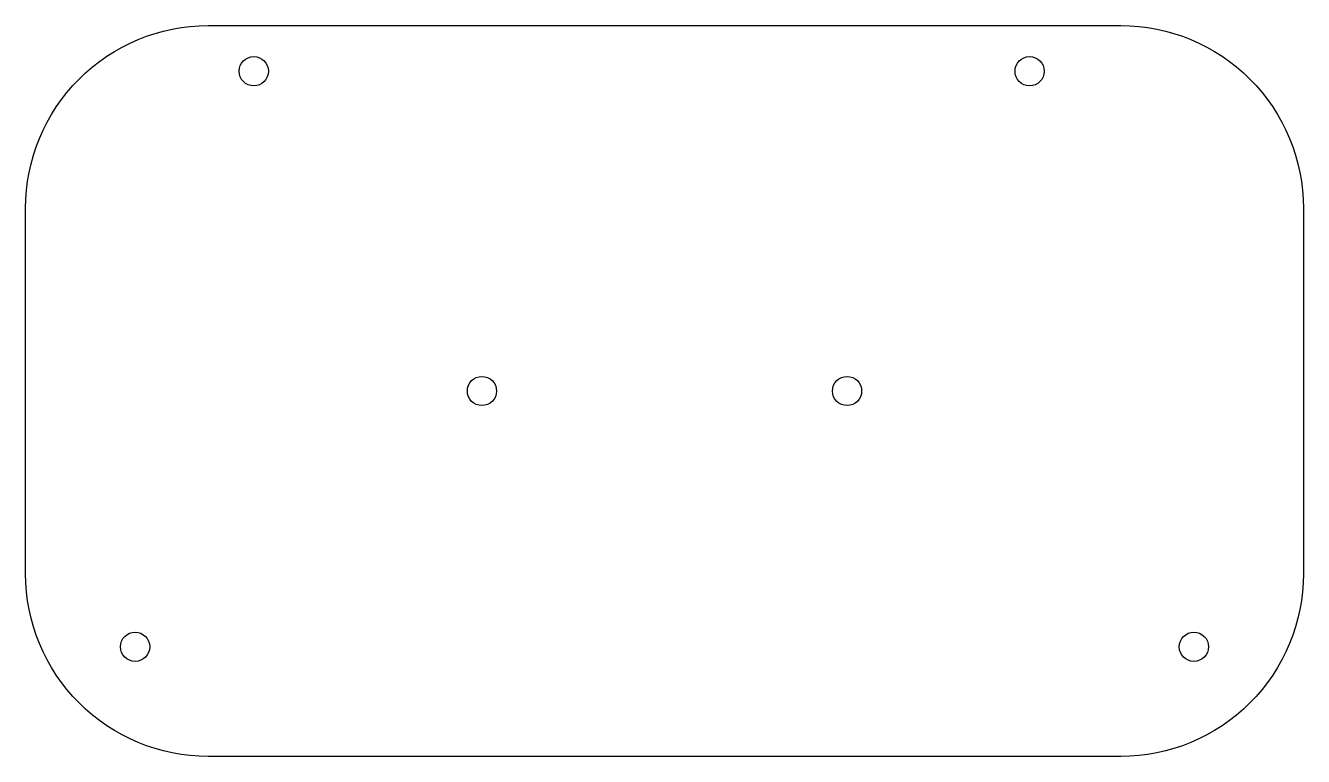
# Model space of a CAD drawing. Header units: inches. Extents: x 0 to 7, y 0 to 4.
import ezdxf

# ---------------------------------------------------------------- set-up
doc = ezdxf.new("R2010")
doc.units = ezdxf.units.IN
doc.layers.get('0').update_dxf_attribs({"linetype": 'CONTINUOUS'})

msp = doc.modelspace()

# ---------------------------------------------------------------- linework, layer by layer
msp.add_lwpolyline([(1, 0, -0.414214), (0, 1), (0, 3, -0.414214), (1, 4), (6, 4, -0.414214), (7, 3), (7, 1, -0.414214), (6, 0)], format="xyb", close=True)
for centre in [(1.25, 3.75), (5.5, 3.75), (2.5, 2), (4.5, 2), (0.6, 0.6), (6.4, 0.6)]:
    msp.add_circle(centre, 0.08)

doc.saveas('drawing.dxf')
